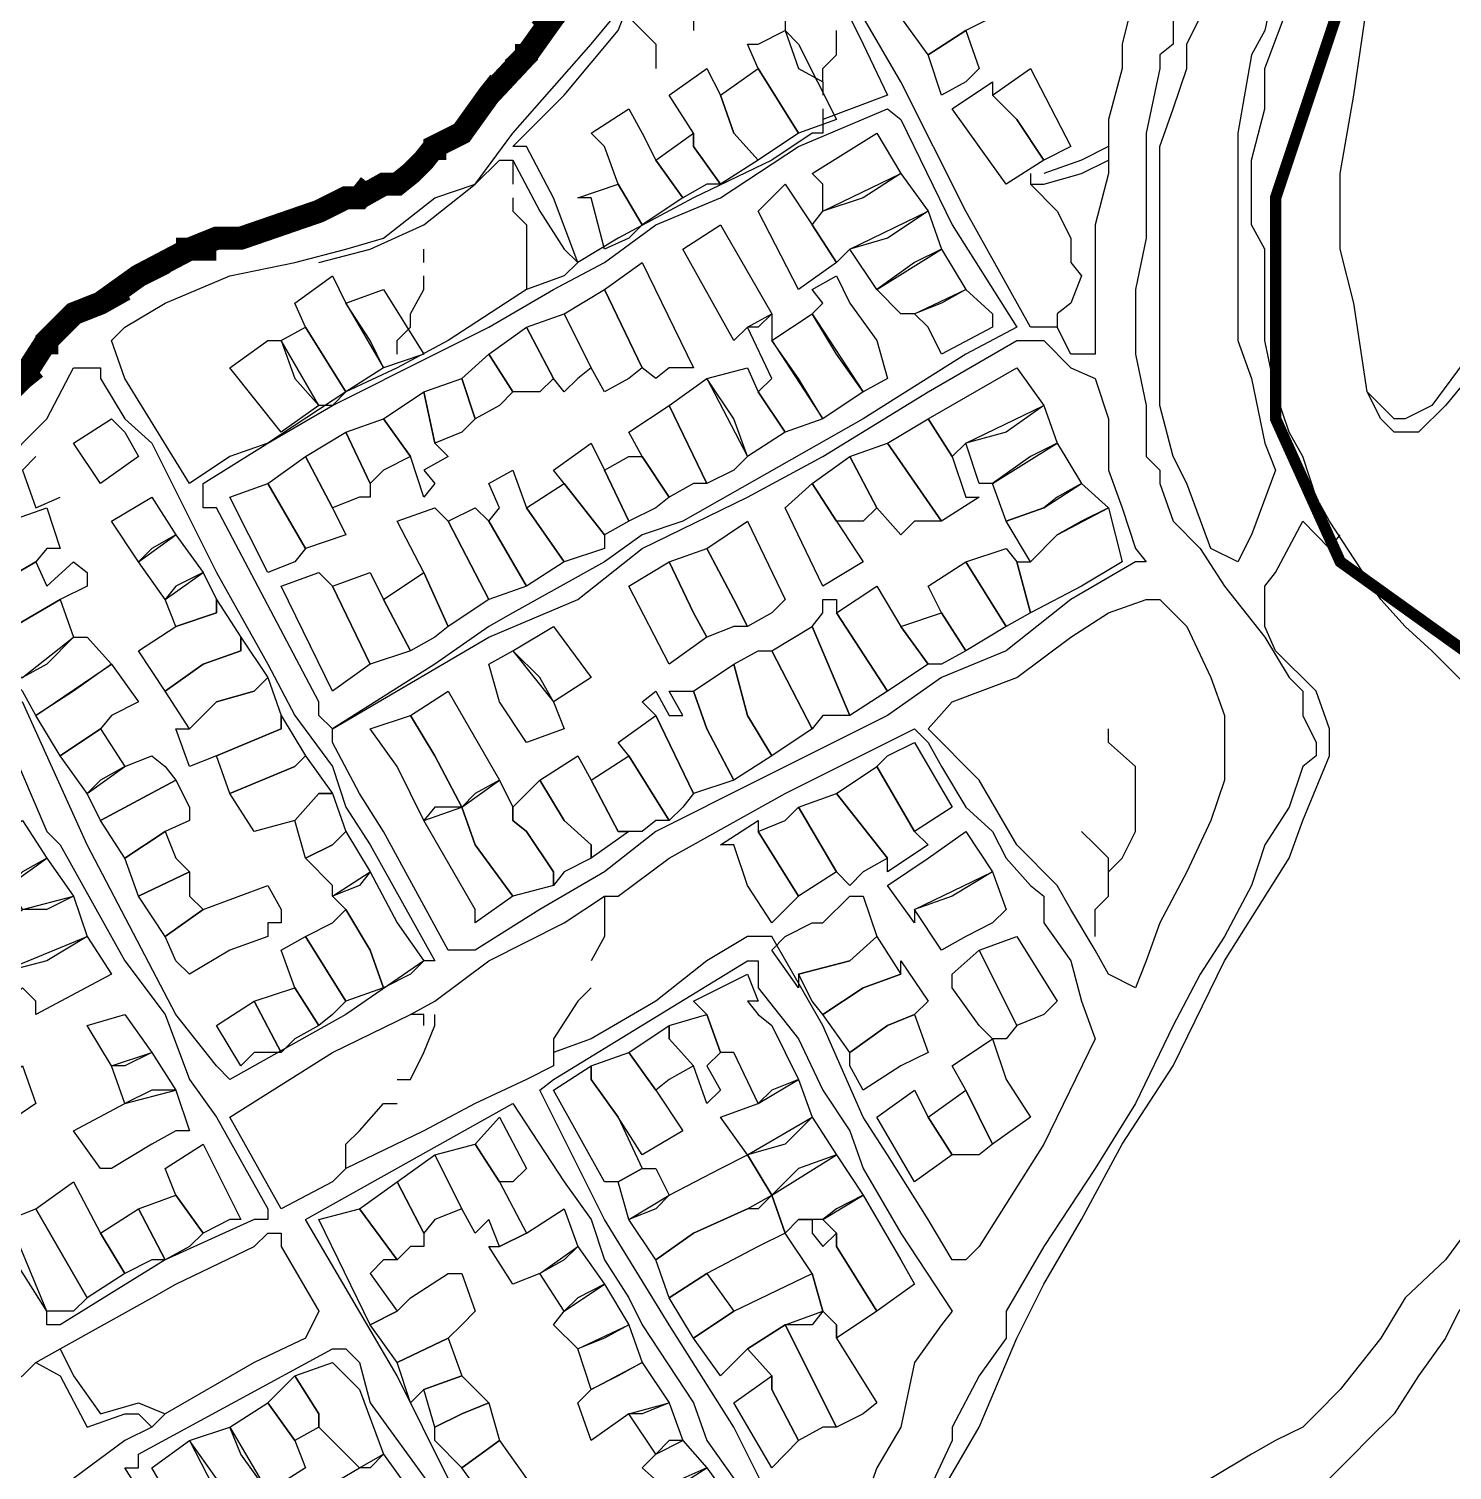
# Model space of a CAD drawing. Header units: millimetres. Extents: x -3588 to 75209, y -3737 to 38254.
# Drawn here: x 3886.4 to 4035.4, y 20195.7 to 20346.6 of the extents above; entities that cross this region are included whole.
import ezdxf

# ---------------------------------------------------------------- set-up
doc = ezdxf.new("R2010")
doc.units = ezdxf.units.MM
doc.layers.add('P', color=253, linetype='Continuous')

msp = doc.modelspace()

# ---------------------------------------------------------------- linework, layer by layer
at = {"layer": 'P'}
for points in [[(4015.833, 20338.234), (4015.833, 20342.475), (4018.361, 20349.245), (4021.194, 20354.622), (4023.723, 20361.391), (4026.555, 20366.753), (4027.964, 20370.994), (4029.372, 20373.522), (4030.508, 20377.763), (4031.916, 20383.125), (4031.916, 20387.077), (4031.916, 20389.894), (4031.916, 20395.271), (4031.916, 20400.633), (4031.916, 20407.402), (4031.916, 20410.219), (4031.916, 20412.763), (4030.508, 20412.763), (4025.147, 20412.763), (4023.723, 20412.763), (4022.602, 20411.643), (4022.602, 20410.219), (4023.723, 20398.088), (4023.723, 20392.439)], [(4025.147, 20339.658), (4026.555, 20349.245), (4027.964, 20354.622), (4030.508, 20361.391), (4033.325, 20368.161), (4037.278, 20374.947), (4041.519, 20380.308)], [(3949.209, 20349.245), (3952.026, 20351.789), (3957.387, 20358.559), (3958.812, 20359.983), (3957.387, 20354.622), (3955.979, 20349.245), (3955.979, 20346.428)], [(3972.351, 20347.836), (3973.759, 20345.02), (3976.304, 20339.658), (3969.534, 20337.114), (3969.534, 20335.706), (3968.398, 20335.706), (3964.173, 20332.873), (3955.979, 20328.92), (3948.073, 20324.695), (3943.848, 20322.15), (3942.424, 20320.742), (3938.487, 20319.334), (3930.293, 20313.972), (3924.932, 20311.14), (3919.57, 20308.595), (3911.377, 20303.234), (3907.424, 20301.826), (3903.199, 20299.009), (3896.413, 20310.02), (3895.005, 20313.972), (3896.413, 20315.381), (3900.654, 20317.909), (3907.424, 20320.742), (3914.209, 20322.15), (3919.57, 20323.559), (3923.523, 20324.695), (3928.885, 20328.92), (3933.11, 20330.344), (3937.062, 20335.706), (3945.256, 20345.02), (3952.026, 20353.198)], [(3987.314, 20347.836), (3984.497, 20346.428), (3980.545, 20343.883), (3977.712, 20347.836), (3983.073, 20350.669), (3985.906, 20351.789), (3988.722, 20349.245), (3987.314, 20347.836)], [(4016.953, 20351.789), (4015.833, 20346.428), (4014.408, 20343.883), (4013, 20335.706), (4013, 20324.695), (4013, 20320.742), (4013, 20313.972), (4014.408, 20310.02), (4015.833, 20303.234), (4016.953, 20300.417)], [(4002.278, 20350.669), (4000.869, 20345.02), (4000.869, 20342.475), (3999.461, 20337.114), (3999.461, 20334.297), (3999.461, 20332.873), (3999.461, 20331.465), (3998.037, 20326.103), (3998.037, 20320.742), (3998.037, 20316.789), (3998.037, 20312.548), (3995.508, 20312.548), (3994.084, 20315.381), (3991.267, 20315.381), (3984.497, 20327.512), (3977.712, 20341.067), (3973.759, 20347.836)], [(3943.848, 20322.15), (3941.303, 20328.92), (3938.487, 20334.297), (3937.062, 20334.297), (3942.424, 20339.658), (3948.073, 20346.428), (3949.209, 20349.245)], [(4006.231, 20349.245), (4006.231, 20345.02)], [(3941.303, 20347.836), (3938.487, 20343.883), (3934.534, 20339.658)], [(3949.209, 20347.836), (3952.026, 20345.02), (3952.026, 20343.883), (3952.026, 20342.475)], [(3965.581, 20347.836), (3965.581, 20346.428), (3966.989, 20342.475), (3969.534, 20341.067)], [(4016.953, 20300.417), (4014.408, 20293.648), (4013, 20290.815), (4010.183, 20292.223), (4007.639, 20299.009), (4006.231, 20301.826), (4004.822, 20307.187), (4004.822, 20312.548), (4004.822, 20320.742), (4004.822, 20327.512), (4004.822, 20334.297), (4006.231, 20338.234), (4007.639, 20342.475), (4007.639, 20345.02), (4009.047, 20347.836)], [(3962.748, 20345.02), (3965.581, 20346.428), (3966.989, 20345.02), (3970.942, 20337.114), (3966.989, 20335.706), (3962.748, 20342.475), (3961.628, 20345.02), (3962.748, 20345.02)], [(3969.534, 20341.067), (3969.534, 20342.475), (3970.942, 20343.883), (3970.942, 20346.428)], [(3984.497, 20341.067), (3981.953, 20339.658), (3980.545, 20343.883), (3984.497, 20346.428), (3985.906, 20342.475), (3984.497, 20341.067)], [(4006.231, 20345.02), (4004.822, 20343.883), (4004.822, 20342.475)], [(3960.22, 20335.706), (3962.748, 20332.873), (3958.812, 20330.344), (3955.979, 20334.297), (3955.979, 20335.706), (3953.434, 20339.658), (3957.387, 20342.475), (3958.812, 20339.658), (3960.22, 20335.706)], [(3960.22, 20335.706), (3958.812, 20339.658), (3962.748, 20342.475), (3966.989, 20335.706), (3962.748, 20332.873), (3960.22, 20335.706)], [(3989.859, 20337.114), (3987.314, 20339.658), (3991.267, 20342.475), (3995.508, 20334.297), (3992.675, 20332.873), (3989.859, 20337.114)], [(4004.822, 20342.475), (4003.398, 20335.706)], [(3969.534, 20341.067), (3969.534, 20339.658)], [(3989.859, 20337.114), (3992.675, 20332.873), (3988.722, 20330.344), (3983.073, 20338.234), (3987.314, 20341.067), (3987.314, 20339.658), (3989.859, 20337.114)], [(3934.534, 20339.658), (3931.701, 20335.706), (3928.885, 20334.297), (3927.748, 20332.873)], [(4023.723, 20331.465), (4025.147, 20339.658)], [(3977.712, 20337.114), (3983.073, 20326.103), (3989.859, 20315.381), (3984.497, 20312.548), (3973.759, 20305.779), (3954.859, 20295.056), (3950.618, 20293.648), (3946.665, 20290.815), (3937.062, 20285.454), (3934.534, 20284.046), (3928.885, 20280.093), (3918.162, 20273.323), (3916.738, 20274.731), (3916.738, 20276.14), (3906.015, 20296.464), (3904.607, 20296.464), (3904.607, 20297.585), (3904.607, 20299.009), (3911.377, 20303.234), (3918.162, 20307.187), (3928.885, 20312.548), (3934.534, 20315.381), (3941.303, 20319.334), (3946.665, 20322.15), (3952.026, 20326.103), (3958.812, 20328.92), (3966.989, 20334.297), (3976.304, 20338.234), (3977.712, 20337.114)], [(3952.026, 20332.873), (3954.859, 20328.92), (3950.618, 20326.103), (3948.073, 20330.344), (3946.665, 20334.297), (3945.256, 20335.706), (3949.209, 20338.234), (3950.618, 20335.706), (3952.026, 20332.873)], [(3969.534, 20338.234), (3969.534, 20337.114), (3969.534, 20335.706)], [(4014.408, 20326.103), (4014.408, 20328.92), (4014.408, 20332.873), (4015.833, 20338.234)], [(3957.387, 20330.344), (3954.859, 20328.92), (3952.026, 20332.873), (3955.979, 20335.706), (3955.979, 20334.297), (3958.812, 20330.344), (3957.387, 20330.344)], [(3973.759, 20328.92), (3969.534, 20327.512), (3969.534, 20328.92), (3969.534, 20330.344), (3968.398, 20331.465), (3975.183, 20335.706), (3977.712, 20331.465), (3973.759, 20328.92)], [(4003.398, 20335.706), (4003.398, 20334.297), (4003.398, 20330.344)], [(3999.461, 20334.297), (3996.628, 20332.873), (3992.675, 20331.465)], [(3916.738, 20322.15), (3922.099, 20323.559), (3927.748, 20326.103), (3933.11, 20330.344), (3935.654, 20332.873), (3937.062, 20332.873)], [(3927.748, 20332.873), (3926.34, 20331.465)], [(3937.062, 20332.873), (3937.062, 20331.465), (3937.062, 20330.344)], [(3937.062, 20332.873), (3939.895, 20327.512), (3942.424, 20323.559), (3943.848, 20322.15)], [(3991.267, 20330.344), (3992.675, 20330.344), (3996.628, 20331.465), (3999.461, 20332.873)], [(3924.932, 20330.344), (3923.523, 20330.344), (3920.979, 20328.92)], [(3926.34, 20331.465), (3924.932, 20330.344)], [(3949.209, 20324.695), (3946.665, 20323.559), (3945.256, 20328.92), (3943.848, 20328.92), (3948.073, 20330.344), (3950.618, 20326.103), (3949.209, 20324.695)], [(3968.398, 20326.103), (3970.942, 20322.15), (3966.989, 20319.334), (3962.748, 20327.512), (3965.581, 20330.344), (3968.398, 20326.103)], [(3976.304, 20324.695), (3972.351, 20323.559), (3970.942, 20322.15), (3968.398, 20326.103), (3969.534, 20327.512), (3977.712, 20331.465), (3980.545, 20327.512), (3976.304, 20324.695)], [(3991.267, 20331.465), (3991.267, 20330.344)], [(3991.267, 20330.344), (3994.084, 20327.512), (3995.508, 20324.695), (3995.508, 20322.15), (3996.628, 20320.742), (3995.508, 20317.909), (3994.084, 20316.789), (3994.084, 20315.381)], [(4003.398, 20330.344), (4003.398, 20324.695)], [(4026.555, 20308.595), (4025.147, 20317.909), (4023.723, 20323.559), (4023.723, 20331.465)], [(3920.979, 20328.92), (3919.57, 20328.92), (3916.738, 20327.512)], [(3937.062, 20328.92), (3937.062, 20327.512), (3938.487, 20326.103), (3938.487, 20324.695), (3938.487, 20322.15), (3938.487, 20319.334)], [(3916.738, 20327.512), (3908.56, 20324.695)], [(3979.136, 20322.15), (3975.183, 20319.334), (3972.351, 20323.559), (3980.545, 20327.512), (3981.953, 20323.559), (3979.136, 20322.15)], [(3962.748, 20315.381), (3961.628, 20315.381), (3960.22, 20313.972), (3954.859, 20323.559), (3958.812, 20326.103), (3964.173, 20316.789), (3962.748, 20315.381)], [(4016.953, 20308.595), (4015.833, 20313.972), (4015.833, 20323.559), (4014.408, 20326.103)], [(3906.015, 20324.695), (3903.199, 20323.559)], [(3908.56, 20324.695), (3906.015, 20324.695)], [(4003.398, 20324.695), (4002.278, 20319.334)], [(3903.199, 20323.559), (3897.837, 20320.742), (3893.884, 20317.909), (3891.052, 20316.789), (3888.235, 20313.972)], [(3927.748, 20322.15), (3927.748, 20323.559)], [(3981.953, 20317.909), (3979.136, 20316.789), (3977.712, 20316.789), (3975.183, 20319.334), (3981.953, 20323.559), (3984.497, 20319.334), (3981.953, 20317.909)], [(3953.434, 20311.14), (3952.026, 20310.02), (3950.618, 20311.14), (3946.665, 20319.334), (3950.618, 20322.15), (3955.979, 20311.14), (3953.434, 20311.14)], [(3919.57, 20317.909), (3923.523, 20311.14), (3919.57, 20308.595), (3915.329, 20315.381), (3914.209, 20317.909), (3918.162, 20320.742), (3919.57, 20317.909)], [(3924.932, 20312.548), (3924.932, 20313.972), (3926.34, 20315.381), (3926.34, 20316.789), (3927.748, 20319.334), (3927.748, 20320.742)], [(3970.942, 20312.548), (3968.398, 20316.789), (3969.534, 20317.909), (3968.398, 20319.334), (3970.942, 20320.742), (3972.351, 20317.909), (3975.183, 20313.972), (3976.304, 20310.02), (3973.759, 20308.595), (3970.942, 20312.548)], [(3922.099, 20313.972), (3919.57, 20317.909), (3923.523, 20319.334), (3927.748, 20312.548), (3923.523, 20311.14), (3922.099, 20313.972)], [(3949.209, 20310.02), (3946.665, 20308.595), (3945.256, 20311.14), (3942.424, 20316.789), (3946.665, 20319.334), (3950.618, 20311.14), (3949.209, 20310.02)], [(3980.545, 20315.381), (3979.136, 20316.789), (3984.497, 20319.334), (3987.314, 20316.789), (3987.314, 20315.381), (3981.953, 20312.548), (3980.545, 20315.381)], [(4002.278, 20319.334), (4002.278, 20316.789), (4002.278, 20312.548)], [(3943.848, 20310.02), (3942.424, 20308.595), (3941.303, 20310.02), (3938.487, 20315.381), (3942.424, 20316.789), (3945.256, 20311.14), (3943.848, 20310.02)], [(3964.173, 20313.972), (3969.534, 20305.779), (3965.581, 20304.37), (3962.748, 20308.595), (3964.173, 20310.02), (3961.628, 20315.381), (3964.173, 20316.789), (3964.173, 20313.972)], [(3966.989, 20310.02), (3964.173, 20313.972), (3968.398, 20316.789), (3973.759, 20308.595), (3969.534, 20305.779), (3966.989, 20310.02)], [(4041.519, 20316.789), (4037.278, 20312.548), (4033.325, 20307.187), (4030.508, 20305.779), (4029.372, 20305.779), (4027.964, 20307.187), (4026.555, 20308.595)], [(3918.162, 20307.187), (3916.738, 20307.187), (3912.785, 20313.972), (3915.329, 20315.381), (3919.57, 20308.595), (3918.162, 20307.187)], [(3939.895, 20308.595), (3937.062, 20308.595), (3934.534, 20312.548), (3938.487, 20315.381), (3941.303, 20310.02), (3939.895, 20308.595)], [(4041.519, 20315.381), (4034.733, 20307.187)], [(3888.235, 20313.972), (3885.691, 20310.02), (3884.282, 20308.595)], [(3914.209, 20310.02), (3916.738, 20307.187), (3912.785, 20304.37), (3907.424, 20311.14), (3911.377, 20313.972), (3912.785, 20313.972), (3914.209, 20310.02)], [(3995.508, 20311.14), (3998.037, 20310.02), (3999.461, 20305.779), (3999.461, 20300.417), (4000.869, 20296.464), (4002.278, 20292.223), (4003.398, 20290.815), (4002.278, 20290.815), (3995.508, 20286.862), (3988.722, 20281.501), (3981.953, 20278.684), (3976.304, 20274.731), (3962.748, 20267.946), (3952.026, 20262.585), (3946.665, 20258.36), (3939.895, 20254.407), (3933.11, 20250.166), (3931.701, 20250.166), (3930.293, 20250.166), (3923.523, 20262.585), (3920.979, 20266.537), (3918.162, 20271.899), (3918.162, 20273.323), (3934.534, 20282.909), (3943.848, 20286.862), (3950.618, 20292.223), (3961.628, 20297.585), (3969.534, 20301.826), (3980.545, 20308.595), (3989.859, 20313.972), (3992.675, 20313.972), (3995.508, 20311.14)], [(3935.654, 20307.187), (3933.11, 20305.779), (3931.701, 20310.02), (3934.534, 20312.548), (3937.062, 20308.595), (3935.654, 20307.187)], [(4002.278, 20312.548), (4003.398, 20307.187)], [(3882.874, 20300.417), (3888.235, 20305.779), (3891.052, 20311.14), (3892.46, 20311.14), (3893.884, 20311.14), (3893.884, 20310.02), (3896.413, 20305.779)], [(3960.22, 20305.779), (3957.387, 20310.02), (3961.628, 20311.14), (3962.748, 20308.595), (3965.581, 20304.37), (3961.628, 20301.826), (3960.22, 20305.779)], [(3988.722, 20304.37), (3984.497, 20303.234), (3983.073, 20301.826), (3980.545, 20305.779), (3989.859, 20311.14), (3992.675, 20307.187), (3988.722, 20304.37)], [(3931.701, 20304.37), (3928.885, 20303.234), (3927.748, 20308.595), (3931.701, 20310.02), (3933.11, 20305.779), (3931.701, 20304.37)], [(3960.22, 20300.417), (3957.387, 20299.009), (3953.434, 20307.187), (3957.387, 20310.02), (3961.628, 20301.826), (3960.22, 20300.417)], [(3928.885, 20303.234), (3930.293, 20301.826), (3927.748, 20300.417), (3928.885, 20299.009), (3927.748, 20297.585), (3926.34, 20301.826), (3923.523, 20305.779), (3927.748, 20308.595), (3928.885, 20303.234)], [(4019.786, 20301.826), (4018.361, 20304.37), (4016.953, 20308.595)], [(4027.964, 20305.779), (4026.555, 20308.595)], [(3955.979, 20299.009), (3953.434, 20297.585), (3950.618, 20301.826), (3949.209, 20304.37), (3953.434, 20307.187), (3957.387, 20299.009), (3955.979, 20299.009)], [(3991.267, 20301.826), (3987.314, 20299.009), (3985.906, 20299.009), (3984.497, 20303.234), (3992.675, 20307.187), (3994.084, 20303.234), (3991.267, 20301.826)], [(4003.398, 20307.187), (4003.398, 20304.37)], [(4034.733, 20307.187), (4031.916, 20304.37), (4029.372, 20304.37), (4027.964, 20305.779)], [(3896.413, 20305.779), (3899.246, 20303.234), (3906.015, 20289.695), (3911.377, 20280.093), (3914.209, 20274.731), (3918.162, 20269.37), (3919.57, 20265.129), (3922.099, 20261.176), (3928.885, 20249.045), (3927.748, 20249.045), (3919.57, 20243.396), (3907.424, 20236.611), (3906.015, 20238.035), (3901.774, 20243.396), (3892.46, 20261.176), (3885.691, 20276.14)], [(3896.413, 20304.37), (3897.837, 20301.826), (3893.884, 20299.009), (3891.052, 20303.234), (3895.005, 20305.779), (3896.413, 20304.37)], [(3923.523, 20300.417), (3922.099, 20299.009), (3919.57, 20304.37), (3923.523, 20305.779), (3926.34, 20301.826), (3923.523, 20300.417)], [(3983.073, 20301.826), (3984.497, 20297.585), (3985.906, 20297.585), (3981.953, 20295.056), (3976.304, 20303.234), (3980.545, 20305.779), (3983.073, 20301.826)], [(3920.979, 20297.585), (3918.162, 20296.464), (3915.329, 20301.826), (3919.57, 20304.37), (3922.099, 20299.009), (3922.099, 20297.585), (3920.979, 20297.585)], [(3946.665, 20300.417), (3949.209, 20295.056), (3946.665, 20293.648), (3942.424, 20299.009), (3941.303, 20300.417), (3945.256, 20303.234), (3946.665, 20300.417)], [(3979.136, 20295.056), (3977.712, 20293.648), (3975.183, 20296.464), (3972.351, 20301.826), (3976.304, 20303.234), (3981.953, 20295.056), (3979.136, 20295.056)], [(3994.084, 20297.585), (3992.675, 20296.464), (3988.722, 20295.056), (3987.314, 20299.009), (3994.084, 20303.234), (3996.628, 20299.009), (3994.084, 20297.585)], [(4003.398, 20304.37), (4003.398, 20301.826), (4004.822, 20300.417)], [(3887.099, 20301.826), (3885.691, 20300.417), (3887.099, 20296.464), (3889.643, 20297.585)], [(3918.162, 20296.464), (3919.57, 20293.648), (3915.329, 20292.223), (3911.377, 20299.009), (3915.329, 20301.826), (3918.162, 20296.464)], [(3952.026, 20296.464), (3949.209, 20295.056), (3946.665, 20300.417), (3949.209, 20301.826), (3950.618, 20301.826), (3953.434, 20297.585), (3952.026, 20296.464)], [(3973.759, 20295.056), (3970.942, 20295.056), (3968.398, 20299.009), (3972.351, 20301.826), (3975.183, 20296.464), (3973.759, 20295.056)], [(4030.508, 20284.046), (4027.964, 20286.862), (4022.602, 20295.056), (4021.194, 20297.585), (4019.786, 20301.826)], [(3938.487, 20296.464), (3942.424, 20290.815), (3938.487, 20288.271), (3934.534, 20295.056), (3935.654, 20296.464), (3934.534, 20299.009), (3937.062, 20300.417), (3938.487, 20296.464)], [(4004.822, 20300.417), (4004.822, 20299.009), (4006.231, 20295.056)], [(3914.209, 20290.815), (3911.377, 20289.695), (3907.424, 20297.585), (3911.377, 20299.009), (3915.329, 20292.223), (3914.209, 20290.815)], [(3942.424, 20290.815), (3938.487, 20296.464), (3942.424, 20299.009), (3946.665, 20293.648), (3946.665, 20292.223), (3942.424, 20290.815)], [(3970.942, 20295.056), (3973.759, 20290.815), (3969.534, 20288.271), (3965.581, 20296.464), (3968.398, 20299.009), (3970.942, 20295.056)], [(3996.628, 20295.056), (3994.084, 20293.648), (3991.267, 20290.815), (3988.722, 20295.056), (3992.675, 20296.464), (3996.628, 20299.009), (3999.461, 20296.464), (3996.628, 20295.056)], [(3899.246, 20292.223), (3897.837, 20290.815), (3895.005, 20295.056), (3899.246, 20297.585), (3901.774, 20293.648), (3899.246, 20292.223)], [(3888.235, 20292.223), (3887.099, 20290.815), (3880.329, 20286.862), (3877.513, 20290.815), (3878.921, 20290.815), (3884.282, 20295.056), (3888.235, 20296.464), (3889.643, 20292.223), (3888.235, 20292.223)], [(3930.293, 20295.056), (3934.534, 20286.862), (3930.293, 20284.046), (3927.748, 20289.695), (3924.932, 20295.056), (3928.885, 20296.464), (3930.293, 20295.056)], [(3934.534, 20295.056), (3938.487, 20288.271), (3934.534, 20286.862), (3930.293, 20295.056), (3933.11, 20296.464), (3934.534, 20295.056)], [(3994.084, 20293.648), (3999.461, 20296.464), (4000.869, 20290.815), (3996.628, 20288.271), (3991.267, 20285.454), (3989.859, 20290.815), (3991.267, 20290.815), (3994.084, 20293.648)], [(3964.173, 20285.454), (3961.628, 20284.046), (3960.22, 20286.862), (3957.387, 20292.223), (3961.628, 20295.056), (3965.581, 20286.862), (3964.173, 20285.454)], [(3981.953, 20193.433), (3985.906, 20200.202), (3989.859, 20209.516), (3992.675, 20215.166), (3996.628, 20221.935), (4000.869, 20229.841), (4006.231, 20238.035), (4011.592, 20249.045), (4018.361, 20259.768), (4019.786, 20263.721), (4022.602, 20270.49), (4022.602, 20273.323), (4021.194, 20277.26), (4016.953, 20281.501), (4015.833, 20284.046), (4015.833, 20285.454), (4015.833, 20286.862), (4015.833, 20288.271), (4016.953, 20289.695), (4019.786, 20295.056), (4022.602, 20292.223), (4023.723, 20293.648)], [(4006.231, 20295.056), (4009.047, 20292.223), (4011.592, 20288.271), (4015.833, 20282.909), (4018.361, 20278.684), (4019.786, 20277.26), (4019.786, 20274.731)], [(3901.774, 20288.271), (3900.654, 20286.862), (3897.837, 20290.815), (3901.774, 20293.648), (3904.607, 20289.695), (3901.774, 20288.271)], [(3960.22, 20284.046), (3957.387, 20282.909), (3955.979, 20285.454), (3953.434, 20290.815), (3957.387, 20292.223), (3960.22, 20286.862), (3961.628, 20284.046), (3960.22, 20284.046)], [(3989.859, 20290.815), (3991.267, 20285.454), (3988.722, 20284.046), (3984.497, 20290.815), (3988.722, 20292.223), (3989.859, 20290.815)], [(3892.46, 20289.695), (3892.46, 20288.271), (3889.643, 20286.862), (3882.874, 20282.909), (3880.329, 20286.862), (3887.099, 20290.815), (3888.235, 20288.271), (3891.052, 20290.815), (3892.46, 20289.695)], [(3906.015, 20286.862), (3906.015, 20285.454), (3901.774, 20284.046), (3900.654, 20286.862), (3904.607, 20289.695), (3906.015, 20286.862)], [(3918.162, 20288.271), (3922.099, 20280.093), (3918.162, 20277.26), (3912.785, 20288.271), (3916.738, 20289.695), (3918.162, 20288.271)], [(3923.523, 20286.862), (3926.34, 20281.501), (3922.099, 20280.093), (3918.162, 20288.271), (3922.099, 20289.695), (3923.523, 20286.862)], [(3928.885, 20282.909), (3926.34, 20281.501), (3923.523, 20286.862), (3927.748, 20289.695), (3930.293, 20284.046), (3928.885, 20282.909)], [(3955.979, 20285.454), (3957.387, 20282.909), (3953.434, 20280.093), (3949.209, 20288.271), (3953.434, 20290.815), (3955.979, 20285.454)], [(3984.497, 20290.815), (3988.722, 20284.046), (3984.497, 20281.501), (3981.953, 20285.454), (3980.545, 20288.271), (3984.497, 20290.815)], [(3977.712, 20284.046), (3980.545, 20280.093), (3976.304, 20277.26), (3970.942, 20285.454), (3975.183, 20288.271), (3977.712, 20284.046)], [(3888.235, 20280.093), (3885.691, 20278.684), (3884.282, 20278.684), (3882.874, 20282.909), (3889.643, 20286.862), (3891.052, 20282.909), (3888.235, 20280.093)], [(3908.56, 20281.501), (3904.607, 20280.093), (3900.654, 20277.26), (3897.837, 20281.501), (3901.774, 20284.046), (3906.015, 20285.454), (3906.015, 20286.862), (3908.56, 20282.909), (3908.56, 20281.501)], [(3970.942, 20285.454), (3976.304, 20277.26), (3972.351, 20274.731), (3968.398, 20284.046), (3969.534, 20285.454), (3969.534, 20286.862), (3970.942, 20286.862), (3970.942, 20285.454)], [(3999.461, 20285.454), (4003.398, 20286.862), (4004.822, 20286.862), (4006.231, 20285.454), (4007.639, 20284.046), (4010.183, 20278.684), (4011.592, 20274.731), (4011.592, 20270.49), (4011.592, 20267.946), (4010.183, 20263.721), (4007.639, 20258.36), (4004.822, 20252.998), (4003.398, 20249.045), (4002.278, 20246.213), (3999.461, 20247.621), (3998.037, 20250.166), (3995.508, 20254.407), (3994.084, 20256.935), (3989.859, 20261.176), (3985.906, 20267.946), (3980.545, 20273.323), (3983.073, 20276.14), (3989.859, 20278.684), (3995.508, 20282.909), (3999.461, 20285.454)], [(3981.953, 20280.093), (3980.545, 20280.093), (3977.712, 20284.046), (3981.953, 20285.454), (3984.497, 20281.501), (3981.953, 20280.093)], [(3939.895, 20278.684), (3937.062, 20281.501), (3941.303, 20284.046), (3945.256, 20278.684), (3941.303, 20276.14), (3939.895, 20278.684)], [(3969.534, 20274.731), (3968.398, 20273.323), (3964.173, 20281.501), (3968.398, 20284.046), (3972.351, 20274.731), (3969.534, 20274.731)], [(4041.519, 20273.323), (4033.325, 20281.501), (4030.508, 20284.046)], [(3891.052, 20277.26), (3887.099, 20274.731), (3885.691, 20277.26), (3884.282, 20278.684), (3885.691, 20278.684), (3891.052, 20282.909), (3892.46, 20282.909), (3895.005, 20280.093), (3891.052, 20277.26)], [(3909.968, 20277.26), (3906.015, 20276.14), (3903.199, 20273.323), (3900.654, 20277.26), (3904.607, 20280.093), (3908.56, 20281.501), (3908.56, 20282.909), (3911.377, 20278.684), (3909.968, 20277.26)], [(3935.654, 20276.14), (3934.534, 20280.093), (3937.062, 20281.501), (3941.303, 20276.14), (3942.424, 20273.323), (3938.487, 20271.899), (3935.654, 20276.14)], [(3964.173, 20281.501), (3968.398, 20273.323), (3964.173, 20270.49), (3961.628, 20274.731), (3960.22, 20280.093), (3962.748, 20281.501), (3964.173, 20281.501)], [(3895.005, 20274.731), (3893.884, 20273.323), (3889.643, 20270.49), (3887.099, 20274.731), (3895.005, 20280.093), (3897.837, 20276.14), (3895.005, 20274.731)], [(3957.387, 20273.323), (3955.979, 20277.26), (3960.22, 20280.093), (3961.628, 20274.731), (3964.173, 20270.49), (3960.22, 20267.946), (3957.387, 20273.323)], [(3912.785, 20274.731), (3912.785, 20273.323), (3906.015, 20270.49), (3903.199, 20269.37), (3901.774, 20273.323), (3903.199, 20273.323), (3906.015, 20276.14), (3909.968, 20277.26), (3911.377, 20278.684), (3912.785, 20274.731)], [(3933.11, 20266.537), (3931.701, 20265.129), (3928.885, 20270.49), (3926.34, 20274.731), (3930.293, 20277.26), (3935.654, 20267.946), (3933.11, 20266.537)], [(3955.979, 20277.26), (3957.387, 20273.323), (3960.22, 20267.946), (3955.979, 20266.537), (3952.026, 20274.731), (3950.618, 20276.14), (3952.026, 20277.26), (3953.434, 20274.731), (3954.859, 20274.731), (3953.434, 20277.26), (3954.859, 20277.26), (3955.979, 20277.26)], [(3915.329, 20270.49), (3914.209, 20269.37), (3907.424, 20266.537), (3906.015, 20270.49), (3912.785, 20273.323), (3912.785, 20274.731), (3915.329, 20270.49)], [(3928.885, 20265.129), (3927.748, 20263.721), (3924.932, 20269.37), (3922.099, 20273.323), (3926.34, 20274.731), (3928.885, 20270.49), (3931.701, 20265.129), (3928.885, 20265.129)], [(3954.859, 20265.129), (3953.434, 20263.721), (3949.209, 20270.49), (3948.073, 20271.899), (3952.026, 20274.731), (3955.979, 20266.537), (3954.859, 20265.129)], [(4019.786, 20274.731), (4021.194, 20271.899), (4021.194, 20270.49), (4019.786, 20269.37)], [(3893.884, 20267.946), (3892.46, 20266.537), (3889.643, 20270.49), (3893.884, 20273.323), (3896.413, 20269.37), (3893.884, 20267.946)], [(3980.545, 20271.899), (3981.953, 20269.37), (3984.497, 20265.129), (3987.314, 20262.585), (3988.722, 20259.768), (3991.267, 20256.935), (3992.675, 20255.815), (3992.675, 20252.998), (3995.508, 20249.045), (3996.628, 20244.804), (3998.037, 20240.852), (3992.675, 20229.841), (3985.906, 20219.118), (3984.497, 20217.71), (3983.073, 20217.71), (3980.545, 20221.935), (3976.304, 20228.721), (3973.759, 20232.674), (3969.534, 20242.26), (3964.173, 20251.574), (3961.628, 20251.574), (3957.387, 20249.045), (3952.026, 20244.804), (3945.256, 20240.852), (3941.303, 20239.443), (3941.303, 20238.035), (3938.487, 20236.611), (3933.11, 20234.082), (3927.748, 20231.249), (3919.57, 20227.296), (3918.162, 20225.888), (3912.785, 20223.071), (3907.424, 20232.674), (3918.162, 20239.443), (3926.34, 20243.396), (3928.885, 20244.804), (3934.534, 20249.045), (3942.424, 20252.998), (3946.665, 20255.815), (3948.073, 20255.815), (3953.434, 20259.768), (3965.581, 20266.537), (3979.136, 20273.323), (3980.545, 20271.899)], [(3999.461, 20258.36), (4000.869, 20259.768), (4002.278, 20262.585), (4002.278, 20265.129), (4002.278, 20266.537), (4002.278, 20267.946), (4002.278, 20269.37), (3999.461, 20271.899), (3999.461, 20273.323)], [(3884.282, 20271.899), (3888.235, 20262.585), (3889.643, 20261.176), (3896.413, 20249.045), (3900.654, 20243.396), (3903.199, 20236.611), (3906.015, 20232.674), (3911.377, 20223.071), (3911.377, 20221.935), (3909.968, 20221.935), (3900.654, 20217.71), (3889.643, 20210.925), (3888.235, 20210.925), (3888.235, 20212.349), (3881.45, 20223.071)], [(3976.304, 20270.49), (3979.136, 20271.899), (3983.073, 20265.129), (3979.136, 20262.585), (3975.183, 20269.37), (3976.304, 20270.49)], [(3900.654, 20269.37), (3901.774, 20267.946), (3893.884, 20263.721), (3892.46, 20266.537), (3896.413, 20269.37), (3899.246, 20270.49), (3900.654, 20269.37)], [(3916.738, 20266.537), (3914.209, 20263.721), (3909.968, 20262.585), (3907.424, 20266.537), (3914.209, 20269.37), (3915.329, 20270.49), (3918.162, 20266.537), (3916.738, 20266.537)], [(3945.256, 20267.946), (3948.073, 20262.585), (3949.209, 20262.585), (3945.256, 20259.768), (3945.256, 20261.176), (3942.424, 20263.721), (3939.895, 20267.946), (3943.848, 20270.49), (3945.256, 20267.946)], [(3952.026, 20263.721), (3950.618, 20262.585), (3949.209, 20262.585), (3948.073, 20262.585), (3945.256, 20267.946), (3949.209, 20270.49), (3953.434, 20263.721), (3952.026, 20263.721)], [(3979.136, 20262.585), (3980.545, 20261.176), (3976.304, 20258.36), (3976.304, 20259.768), (3970.942, 20266.537), (3975.183, 20269.37), (3979.136, 20262.585)], [(4019.786, 20269.37), (4018.361, 20265.129)], [(3903.199, 20265.129), (3903.199, 20263.721), (3900.654, 20262.585), (3896.413, 20259.768), (3893.884, 20263.721), (3901.774, 20267.946), (3903.199, 20265.129)], [(3933.11, 20261.176), (3931.701, 20265.129), (3935.654, 20267.946), (3937.062, 20265.129), (3937.062, 20263.721), (3938.487, 20262.585), (3941.303, 20258.36), (3941.303, 20256.935), (3937.062, 20255.815), (3933.11, 20261.176)], [(3942.424, 20258.36), (3941.303, 20256.935), (3941.303, 20258.36), (3938.487, 20262.585), (3937.062, 20263.721), (3937.062, 20265.129), (3939.895, 20267.946), (3942.424, 20263.721), (3945.256, 20261.176), (3945.256, 20259.768), (3942.424, 20258.36)], [(3919.57, 20262.585), (3918.162, 20261.176), (3915.329, 20259.768), (3914.209, 20263.721), (3916.738, 20266.537), (3918.162, 20266.537), (3919.57, 20262.585)], [(3973.759, 20258.36), (3972.351, 20256.935), (3970.942, 20258.36), (3966.989, 20265.129), (3970.942, 20266.537), (3976.304, 20259.768), (3973.759, 20258.36)], [(3933.11, 20261.176), (3937.062, 20255.815), (3933.11, 20252.998), (3933.11, 20254.407), (3927.748, 20263.721), (3931.701, 20265.129), (3933.11, 20261.176)], [(3965.581, 20263.721), (3966.989, 20265.129), (3970.942, 20258.36), (3966.989, 20255.815), (3962.748, 20262.585), (3965.581, 20263.721)], [(4018.361, 20265.129), (4015.833, 20261.176)], [(3885.691, 20258.36), (3884.282, 20256.935), (3880.329, 20255.815), (3878.921, 20258.36), (3877.513, 20256.935), (3876.088, 20258.36), (3878.921, 20259.768), (3885.691, 20263.721), (3888.235, 20259.768), (3885.691, 20258.36)], [(3901.774, 20259.768), (3903.199, 20258.36), (3897.837, 20255.815), (3896.413, 20259.768), (3900.654, 20262.585), (3901.774, 20259.768)], [(3920.979, 20256.935), (3918.162, 20255.815), (3918.162, 20256.935), (3915.329, 20259.768), (3918.162, 20261.176), (3919.57, 20262.585), (3922.099, 20258.36), (3920.979, 20256.935)], [(3961.628, 20256.935), (3960.22, 20261.176), (3958.812, 20261.176), (3962.748, 20263.721), (3962.748, 20262.585), (3966.989, 20255.815), (3964.173, 20252.998), (3961.628, 20256.935)], [(3983.073, 20255.815), (3979.136, 20254.407), (3979.136, 20252.998), (3976.304, 20256.935), (3980.545, 20259.768), (3984.497, 20262.585), (3987.314, 20258.36), (3983.073, 20255.815)], [(3999.461, 20258.36), (3999.461, 20259.768), (3998.037, 20261.176), (3996.628, 20262.585)], [(4015.833, 20261.176), (4014.408, 20256.935)], [(3888.235, 20254.407), (3885.691, 20254.407), (3884.282, 20256.935), (3888.235, 20259.768), (3891.052, 20255.815), (3888.235, 20254.407)], [(3903.199, 20255.815), (3904.607, 20254.407), (3900.654, 20251.574), (3897.837, 20255.815), (3903.199, 20258.36), (3903.199, 20255.815)], [(3926.34, 20247.621), (3923.523, 20246.213), (3922.099, 20250.166), (3919.57, 20254.407), (3918.162, 20255.815), (3922.099, 20258.36), (3924.932, 20252.998), (3927.748, 20249.045), (3926.34, 20247.621)], [(3987.314, 20252.998), (3984.497, 20251.574), (3981.953, 20250.166), (3979.136, 20254.407), (3987.314, 20258.36), (3988.722, 20254.407), (3987.314, 20252.998)], [(3998.037, 20251.574), (3998.037, 20252.998), (3998.037, 20254.407), (3999.461, 20255.815), (3999.461, 20258.36)], [(3911.377, 20252.998), (3911.377, 20251.574), (3907.424, 20250.166), (3903.199, 20247.621), (3901.774, 20249.045), (3900.654, 20251.574), (3904.607, 20254.407), (3911.377, 20256.935), (3912.785, 20254.407), (3912.785, 20252.998), (3911.377, 20252.998)], [(4014.408, 20256.935), (4011.592, 20251.574)], [(3888.235, 20249.045), (3882.874, 20247.621), (3880.329, 20250.166), (3885.691, 20254.407), (3891.052, 20255.815), (3892.46, 20251.574), (3888.235, 20249.045)], [(3946.665, 20255.815), (3946.665, 20254.407), (3946.665, 20251.574), (3945.256, 20249.045)], [(3966.989, 20247.621), (3966.989, 20246.213), (3964.173, 20250.166), (3965.581, 20251.574), (3968.398, 20252.998), (3969.534, 20252.998), (3972.351, 20255.815), (3973.759, 20255.815), (3975.183, 20251.574), (3972.351, 20249.045), (3966.989, 20247.621)], [(3918.162, 20252.998), (3919.57, 20254.407), (3922.099, 20250.166), (3923.523, 20246.213), (3919.57, 20244.804), (3915.329, 20251.574), (3918.162, 20252.998)], [(3887.099, 20244.804), (3885.691, 20246.213), (3884.282, 20244.804), (3882.874, 20247.621), (3892.46, 20251.574), (3895.005, 20247.621), (3887.099, 20243.396), (3887.099, 20244.804)], [(3918.162, 20243.396), (3916.738, 20242.26), (3914.209, 20246.213), (3912.785, 20250.166), (3915.329, 20251.574), (3919.57, 20244.804), (3918.162, 20243.396)], [(3968.398, 20244.804), (3966.989, 20247.621), (3972.351, 20249.045), (3975.183, 20251.574), (3977.712, 20247.621), (3973.759, 20246.213), (3969.534, 20243.396), (3968.398, 20244.804)], [(3992.675, 20243.396), (3989.859, 20242.26), (3985.906, 20250.166), (3989.859, 20251.574), (3994.084, 20244.804), (3992.675, 20243.396)], [(4011.592, 20251.574), (4009.047, 20247.621)], [(3966.989, 20240.852), (3969.534, 20235.49), (3972.351, 20231.249), (3973.759, 20227.296), (3977.712, 20220.527), (3983.073, 20212.349), (3981.953, 20210.925), (3979.136, 20206.972), (3977.712, 20200.202), (3975.183, 20195.961), (3972.351, 20188.071), (3969.534, 20183.83), (3968.398, 20183.83), (3966.989, 20186.647), (3960.22, 20200.202), (3953.434, 20210.925), (3946.665, 20221.935), (3939.895, 20235.49), (3941.303, 20236.611), (3961.628, 20249.045), (3962.748, 20249.045), (3962.748, 20246.213), (3966.989, 20240.852)], [(3979.136, 20243.396), (3976.304, 20242.26), (3972.351, 20239.443), (3969.534, 20243.396), (3973.759, 20246.213), (3977.712, 20247.621), (3977.712, 20249.045), (3980.545, 20244.804), (3979.136, 20243.396)], [(3988.722, 20240.852), (3987.314, 20240.852), (3985.906, 20242.26), (3983.073, 20246.213), (3983.073, 20247.621), (3985.906, 20250.166), (3989.859, 20242.26), (3988.722, 20240.852)], [(3964.173, 20235.49), (3962.748, 20234.082), (3960.22, 20239.443), (3958.812, 20239.443), (3957.387, 20243.396), (3955.979, 20244.804), (3961.628, 20247.621), (3962.748, 20244.804), (3961.628, 20244.804), (3962.748, 20243.396), (3964.173, 20242.26), (3966.989, 20236.611), (3964.173, 20235.49)], [(4009.047, 20247.621), (4006.231, 20242.26), (4002.278, 20234.082), (3998.037, 20227.296), (3992.675, 20219.118)], [(3914.209, 20240.852), (3912.785, 20239.443), (3909.968, 20244.804), (3914.209, 20246.213), (3916.738, 20242.26), (3914.209, 20240.852)], [(3945.256, 20246.213), (3943.848, 20244.804), (3941.303, 20240.852), (3941.303, 20239.443)], [(3909.968, 20239.443), (3908.56, 20238.035), (3906.015, 20242.26), (3909.968, 20244.804), (3912.785, 20239.443), (3909.968, 20239.443)], [(3896.413, 20238.035), (3895.005, 20238.035), (3892.46, 20242.26), (3896.413, 20243.396), (3899.246, 20239.443), (3896.413, 20238.035)], [(3927.748, 20242.26), (3927.748, 20243.396), (3926.34, 20243.396)], [(3928.885, 20242.26), (3928.885, 20243.396)], [(3958.812, 20239.443), (3957.387, 20238.035), (3958.812, 20235.49), (3957.387, 20234.082), (3955.979, 20238.035), (3953.434, 20240.852), (3953.434, 20242.26), (3957.387, 20243.396), (3958.812, 20239.443)], [(3972.351, 20238.035), (3972.351, 20239.443), (3976.304, 20242.26), (3979.136, 20243.396), (3980.545, 20239.443), (3977.712, 20238.035), (3973.759, 20235.49), (3972.351, 20238.035)], [(3924.932, 20236.611), (3926.34, 20236.611), (3927.748, 20239.443), (3928.885, 20242.26)], [(3953.434, 20236.611), (3952.026, 20235.49), (3949.209, 20239.443), (3953.434, 20242.26), (3953.434, 20240.852), (3955.979, 20238.035), (3953.434, 20236.611)], [(3988.722, 20236.611), (3991.267, 20232.674), (3987.314, 20229.841), (3984.497, 20235.49), (3983.073, 20238.035), (3987.314, 20240.852), (3988.722, 20236.611)], [(3899.246, 20235.49), (3896.413, 20234.082), (3895.005, 20238.035), (3899.246, 20239.443), (3901.774, 20235.49), (3899.246, 20235.49)], [(3952.026, 20235.49), (3954.859, 20231.249), (3950.618, 20228.721), (3948.073, 20232.674), (3945.256, 20236.611), (3945.256, 20238.035), (3949.209, 20239.443), (3952.026, 20235.49)], [(3882.874, 20231.249), (3878.921, 20228.721), (3877.513, 20232.674), (3885.691, 20238.035), (3887.099, 20234.082), (3882.874, 20231.249)], [(3946.665, 20225.888), (3941.303, 20235.49), (3945.256, 20238.035), (3945.256, 20236.611), (3948.073, 20232.674), (3950.618, 20227.296), (3948.073, 20225.888), (3946.665, 20225.888)], [(3901.774, 20231.249), (3899.246, 20229.841), (3895.005, 20227.296), (3893.884, 20227.296), (3891.052, 20231.249), (3896.413, 20234.082), (3901.774, 20235.49), (3903.199, 20231.249), (3901.774, 20231.249)], [(3965.581, 20229.841), (3961.628, 20228.721), (3958.812, 20232.674), (3962.748, 20234.082), (3966.989, 20236.611), (3968.398, 20232.674), (3965.581, 20229.841)], [(3980.545, 20232.674), (3983.073, 20228.721), (3979.136, 20225.888), (3975.183, 20232.674), (3979.136, 20235.49), (3980.545, 20232.674)], [(3985.906, 20228.721), (3983.073, 20228.721), (3980.545, 20232.674), (3984.497, 20235.49), (3987.314, 20229.841), (3985.906, 20228.721)], [(3930.293, 20194.841), (3924.932, 20205.563), (3915.329, 20221.935), (3937.062, 20234.082), (3942.424, 20225.888), (3945.256, 20221.935), (3946.665, 20217.71)], [(3919.57, 20227.296), (3919.57, 20228.721), (3919.57, 20229.841), (3920.979, 20231.249), (3923.523, 20234.082), (3924.932, 20234.082)], [(3937.062, 20225.888), (3935.654, 20225.888), (3933.11, 20229.841), (3935.654, 20232.674), (3938.487, 20227.296), (3937.062, 20225.888)], [(3966.989, 20227.296), (3964.173, 20224.48), (3961.628, 20228.721), (3968.398, 20232.674), (3970.942, 20228.721), (3966.989, 20227.296)], [(3907.424, 20221.935), (3904.607, 20220.527), (3901.774, 20224.48), (3900.654, 20227.296), (3904.607, 20229.841), (3908.56, 20221.935), (3907.424, 20221.935)], [(3935.654, 20225.888), (3938.487, 20220.527), (3935.654, 20219.118), (3934.534, 20221.935), (3933.11, 20220.527), (3931.701, 20223.071), (3928.885, 20228.721), (3933.11, 20229.841), (3935.654, 20225.888)], [(3928.885, 20221.935), (3927.748, 20220.527), (3924.932, 20225.888), (3928.885, 20228.721), (3931.701, 20223.071), (3928.885, 20221.935)], [(3962.748, 20223.071), (3961.628, 20223.071), (3955.979, 20220.527), (3952.026, 20217.71), (3949.209, 20221.935), (3953.434, 20224.48), (3958.812, 20227.296), (3961.628, 20228.721), (3964.173, 20224.48), (3962.748, 20223.071)], [(3970.942, 20223.071), (3969.534, 20221.935), (3968.398, 20221.935), (3966.989, 20221.935), (3965.581, 20220.527), (3964.173, 20224.48), (3970.942, 20228.721), (3973.759, 20224.48), (3970.942, 20223.071)], [(3952.026, 20223.071), (3949.209, 20221.935), (3948.073, 20225.888), (3950.618, 20227.296), (3952.026, 20227.296), (3953.434, 20224.48), (3952.026, 20223.071)], [(3893.884, 20220.527), (3896.413, 20216.286), (3892.46, 20213.757), (3887.099, 20223.071), (3891.052, 20225.888), (3893.884, 20220.527)], [(3926.34, 20219.118), (3924.932, 20217.71), (3920.979, 20223.071), (3924.932, 20225.888), (3927.748, 20220.527), (3927.748, 20219.118), (3926.34, 20219.118)], [(3891.052, 20212.349), (3888.235, 20212.349), (3884.282, 20221.935), (3887.099, 20223.071), (3892.46, 20213.757), (3891.052, 20212.349)], [(3899.246, 20217.71), (3896.413, 20216.286), (3893.884, 20220.527), (3897.837, 20223.071), (3900.654, 20217.71), (3899.246, 20217.71)], [(3903.199, 20219.118), (3900.654, 20217.71), (3897.837, 20223.071), (3901.774, 20224.48), (3904.607, 20220.527), (3903.199, 20219.118)], [(3923.523, 20217.71), (3922.099, 20216.286), (3924.932, 20212.349), (3922.099, 20210.925), (3916.738, 20221.935), (3920.979, 20223.071), (3924.932, 20217.71), (3923.523, 20217.71)], [(3942.424, 20217.71), (3939.895, 20216.286), (3937.062, 20215.166), (3934.534, 20219.118), (3935.654, 20219.118), (3938.487, 20220.527), (3942.424, 20223.071), (3943.848, 20219.118), (3942.424, 20217.71)], [(3965.581, 20220.527), (3962.748, 20219.118), (3957.387, 20216.286), (3953.434, 20213.757), (3952.026, 20217.71), (3955.979, 20220.527), (3961.628, 20223.071), (3964.173, 20224.48), (3965.581, 20220.527)], [(3977.712, 20217.71), (3979.136, 20215.166), (3975.183, 20212.349), (3970.942, 20219.118), (3970.942, 20220.527), (3969.534, 20221.935), (3973.759, 20224.48), (3977.712, 20217.71)], [(4038.686, 20223.071), (4034.733, 20217.71)], [(3968.398, 20220.527), (3969.534, 20219.118), (3970.942, 20220.527), (3970.942, 20219.118), (3975.183, 20212.349), (3970.942, 20209.516), (3970.942, 20210.925), (3969.534, 20212.349), (3968.398, 20216.286), (3965.581, 20220.527), (3966.989, 20221.935), (3968.398, 20221.935), (3968.398, 20220.527)], [(3909.968, 20219.118), (3911.377, 20220.527), (3912.785, 20220.527), (3912.785, 20219.118), (3916.738, 20212.349), (3915.329, 20209.516), (3909.968, 20206.972), (3900.654, 20201.61), (3899.246, 20200.202), (3896.413, 20198.794), (3891.052, 20194.841)], [(3866.774, 20194.841), (3873.56, 20198.794), (3877.513, 20200.202), (3882.874, 20204.155), (3885.691, 20205.563), (3887.099, 20206.972), (3889.643, 20208.396), (3899.246, 20213.757), (3901.774, 20215.166), (3909.968, 20219.118)], [(3943.848, 20213.757), (3942.424, 20212.349), (3939.895, 20216.286), (3943.848, 20219.118), (3946.665, 20215.166), (3943.848, 20213.757)], [(3992.675, 20219.118), (3988.722, 20212.349), (3988.722, 20209.516)], [(3946.665, 20217.71), (3949.209, 20213.757), (3950.618, 20210.925), (3955.979, 20202.747), (3957.387, 20198.794), (3960.22, 20194.841)], [(4034.733, 20217.71), (4030.508, 20213.757)], [(3931.701, 20210.925), (3930.293, 20209.516), (3924.932, 20206.972), (3922.099, 20210.925), (3924.932, 20212.349), (3926.34, 20213.757), (3930.293, 20216.286), (3931.701, 20216.286), (3933.11, 20212.349), (3931.701, 20210.925)], [(3960.22, 20212.349), (3955.979, 20209.516), (3953.434, 20213.757), (3957.387, 20216.286), (3960.22, 20212.349)], [(3968.398, 20210.925), (3965.581, 20210.925), (3961.628, 20208.396), (3958.812, 20205.563), (3955.979, 20209.516), (3960.22, 20212.349), (3968.398, 20216.286), (3969.534, 20212.349), (3968.398, 20210.925)], [(3946.665, 20209.516), (3943.848, 20208.396), (3941.303, 20210.925), (3942.424, 20212.349), (3946.665, 20215.166), (3949.209, 20210.925), (3946.665, 20209.516)], [(4030.508, 20213.757), (4027.964, 20209.516)], [(4037.278, 20213.757), (4036.157, 20212.349), (4034.733, 20209.516)], [(3973.759, 20201.61), (3970.942, 20200.202), (3965.581, 20210.925), (3969.534, 20212.349), (3970.942, 20210.925), (3970.942, 20209.516), (3975.183, 20202.747), (3973.759, 20201.61)], [(3924.932, 20206.972), (3930.293, 20209.516), (3931.701, 20205.563), (3927.748, 20204.155), (3926.34, 20202.747), (3924.932, 20206.972)], [(3948.073, 20205.563), (3945.256, 20204.155), (3943.848, 20208.396), (3949.209, 20210.925), (3950.618, 20206.972), (3948.073, 20205.563)], [(3969.534, 20200.202), (3966.989, 20198.794), (3964.173, 20204.155), (3964.173, 20205.563), (3961.628, 20208.396), (3965.581, 20210.925), (3970.942, 20200.202), (3969.534, 20200.202)], [(3988.722, 20209.516), (3985.906, 20205.563)], [(4027.964, 20209.516), (4023.723, 20204.155)], [(4034.733, 20209.516), (4031.916, 20205.563)], [(3889.643, 20208.396), (3891.052, 20205.563), (3893.884, 20201.61), (3897.837, 20202.747), (3900.654, 20201.61)], [(3903.199, 20185.239), (3896.413, 20195.961), (3897.837, 20195.961), (3897.837, 20197.385), (3918.162, 20208.396), (3919.57, 20208.396), (3920.979, 20206.972), (3922.099, 20202.747)], [(3887.099, 20206.972), (3889.643, 20205.563), (3892.46, 20200.202), (3896.413, 20201.61), (3897.837, 20201.61), (3899.246, 20200.202)], [(3922.099, 20195.961), (3920.979, 20195.961), (3916.738, 20200.202), (3916.738, 20201.61), (3914.209, 20205.563), (3918.162, 20206.972), (3920.979, 20204.155), (3923.523, 20197.385), (3922.099, 20195.961)], [(3950.618, 20201.61), (3949.209, 20201.61), (3945.256, 20198.794), (3943.848, 20202.747), (3945.256, 20204.155), (3950.618, 20206.972), (3953.434, 20202.747), (3950.618, 20201.61)], [(3916.738, 20201.61), (3916.738, 20200.202), (3914.209, 20198.794), (3911.377, 20202.747), (3914.209, 20205.563), (3916.738, 20201.61)], [(3931.701, 20201.61), (3928.885, 20200.202), (3927.748, 20204.155), (3931.701, 20205.563), (3934.534, 20202.747), (3931.701, 20201.61)], [(3965.581, 20197.385), (3964.173, 20195.961), (3960.22, 20202.747), (3964.173, 20205.563), (3964.173, 20204.155), (3966.989, 20198.794), (3965.581, 20197.385)], [(3985.906, 20205.563), (3983.073, 20200.202), (3983.073, 20198.794)], [(4031.916, 20205.563), (4029.372, 20201.61)], [(4023.723, 20204.155), (4021.194, 20201.61)], [(3908.56, 20197.385), (3907.424, 20200.202), (3911.377, 20202.747), (3914.209, 20198.794), (3915.329, 20195.961), (3911.377, 20193.433), (3908.56, 20197.385)], [(3922.099, 20202.747), (3928.885, 20193.433)], [(3931.701, 20201.61), (3934.534, 20202.747), (3935.654, 20198.794), (3931.701, 20195.961), (3928.885, 20198.794), (3928.885, 20200.202), (3931.701, 20201.61)], [(3953.434, 20198.794), (3952.026, 20197.385), (3949.209, 20201.61), (3953.434, 20202.747), (3954.859, 20198.794), (3953.434, 20198.794)], [(4021.194, 20201.61), (4019.786, 20200.202), (4016.953, 20198.794)], [(4029.372, 20201.61), (4026.555, 20198.794), (4025.147, 20197.385)], [(3906.015, 20194.841), (3903.199, 20198.794), (3907.424, 20200.202), (3911.377, 20193.433), (3907.424, 20190.6), (3906.015, 20194.841)], [(3907.424, 20190.6), (3908.56, 20189.192), (3904.607, 20186.647), (3899.246, 20195.961), (3903.199, 20198.794), (3907.424, 20190.6)], [(3935.654, 20193.433), (3934.534, 20192.024), (3931.701, 20195.961), (3935.654, 20198.794), (3938.487, 20194.841), (3935.654, 20193.433)], [(3954.859, 20194.841), (3953.434, 20193.433), (3950.618, 20195.961), (3952.026, 20197.385), (3954.859, 20198.794), (3957.387, 20195.961), (3954.859, 20194.841)], [(3983.073, 20198.794), (3980.545, 20193.433)], [(4016.953, 20198.794), (4014.408, 20197.385)], [(3922.099, 20192.024), (3919.57, 20189.192), (3916.738, 20193.433), (3920.979, 20195.961), (3923.523, 20197.385), (3926.34, 20193.433), (3922.099, 20192.024)], [(3957.387, 20190.6), (3955.979, 20189.192), (3952.026, 20186.647), (3950.618, 20186.647), (3949.209, 20189.192), (3950.618, 20190.6), (3950.618, 20192.024), (3953.434, 20193.433), (3957.387, 20195.961), (3960.22, 20192.024), (3957.387, 20190.6)], [(4014.408, 20197.385), (4010.183, 20194.841)], [(4025.147, 20197.385), (4022.602, 20194.841), (4019.786, 20193.433)]]:
    msp.add_lwpolyline(points, dxfattribs=at)
for points, const_width in [([(4016.953, 20305.779), (4016.953, 20328.92), (4030.508, 20369.569), (4040.11, 20391.318)], 1.2), ([(4040.11, 20391.318), (4030.508, 20369.569), (4016.953, 20328.92), (4016.953, 20305.779), (4023.723, 20290.815), (4038.686, 20280.093)], 1.2), ([(3939.895, 20346.428), (3941.303, 20347.836), (3942.424, 20349.245)], 2.417), ([(3884.282, 20308.595), (3885.691, 20310.02), (3888.235, 20313.972), (3891.052, 20316.789), (3893.884, 20317.909), (3897.837, 20320.742), (3903.199, 20323.559), (3906.015, 20324.695), (3908.56, 20324.695), (3916.738, 20327.512), (3919.57, 20328.92), (3920.979, 20328.92), (3923.523, 20330.344), (3924.932, 20330.344), (3926.34, 20331.465), (3927.748, 20332.873), (3928.885, 20334.297), (3931.701, 20335.706), (3934.534, 20339.658), (3938.487, 20343.883), (3941.303, 20347.836)], 2.417), ([(3885.691, 20310.02), (3888.235, 20313.972), (3891.052, 20316.789), (3893.884, 20317.909), (3897.837, 20320.742), (3903.199, 20323.559), (3906.015, 20324.695), (3908.56, 20324.695), (3916.738, 20327.512), (3919.57, 20328.92), (3920.979, 20328.92), (3923.523, 20330.344), (3924.932, 20330.344), (3926.34, 20331.465), (3927.748, 20332.873), (3928.885, 20334.297), (3931.701, 20335.706), (3934.534, 20339.658), (3938.487, 20343.883), (3941.303, 20347.836)], 1.2), ([(3937.062, 20342.475), (3938.487, 20343.883), (3938.487, 20345.02)], 2.417), ([(3928.885, 20332.873), (3928.885, 20334.297), (3931.701, 20335.706), (3934.534, 20339.658), (3935.654, 20341.067)], 2.417), ([(3923.523, 20330.344), (3924.932, 20330.344), (3926.34, 20331.465)], 2.417), ([(3919.57, 20328.92), (3920.979, 20328.92), (3922.099, 20330.344)], 2.417), ([(3907.424, 20324.695), (3908.56, 20324.695), (3916.738, 20327.512)], 2.417), ([(3901.774, 20323.559), (3903.199, 20323.559), (3906.015, 20323.559)], 2.417), ([(3897.837, 20320.742), (3900.654, 20322.15)], 2.417), ([(3888.235, 20312.548), (3888.235, 20313.972), (3891.052, 20316.789), (3893.884, 20317.909), (3896.413, 20319.334)], 2.417), ([(3884.282, 20308.595), (3885.691, 20310.02), (3887.099, 20311.14)], 2.417), ([(4107.854, 20194.841), (4101.085, 20205.563), (4091.482, 20209.516), (4071.158, 20208.396), (4072.566, 20210.925), (4076.807, 20216.286), (4084.697, 20227.296), (4084.697, 20239.443), (4076.807, 20255.815), (4063.252, 20269.37), (4038.686, 20280.093), (4023.723, 20290.815), (4016.953, 20305.779)], 1.2)]:
    msp.add_lwpolyline(points, dxfattribs=dict(at, const_width=const_width))

doc.saveas('drawing.dxf')
